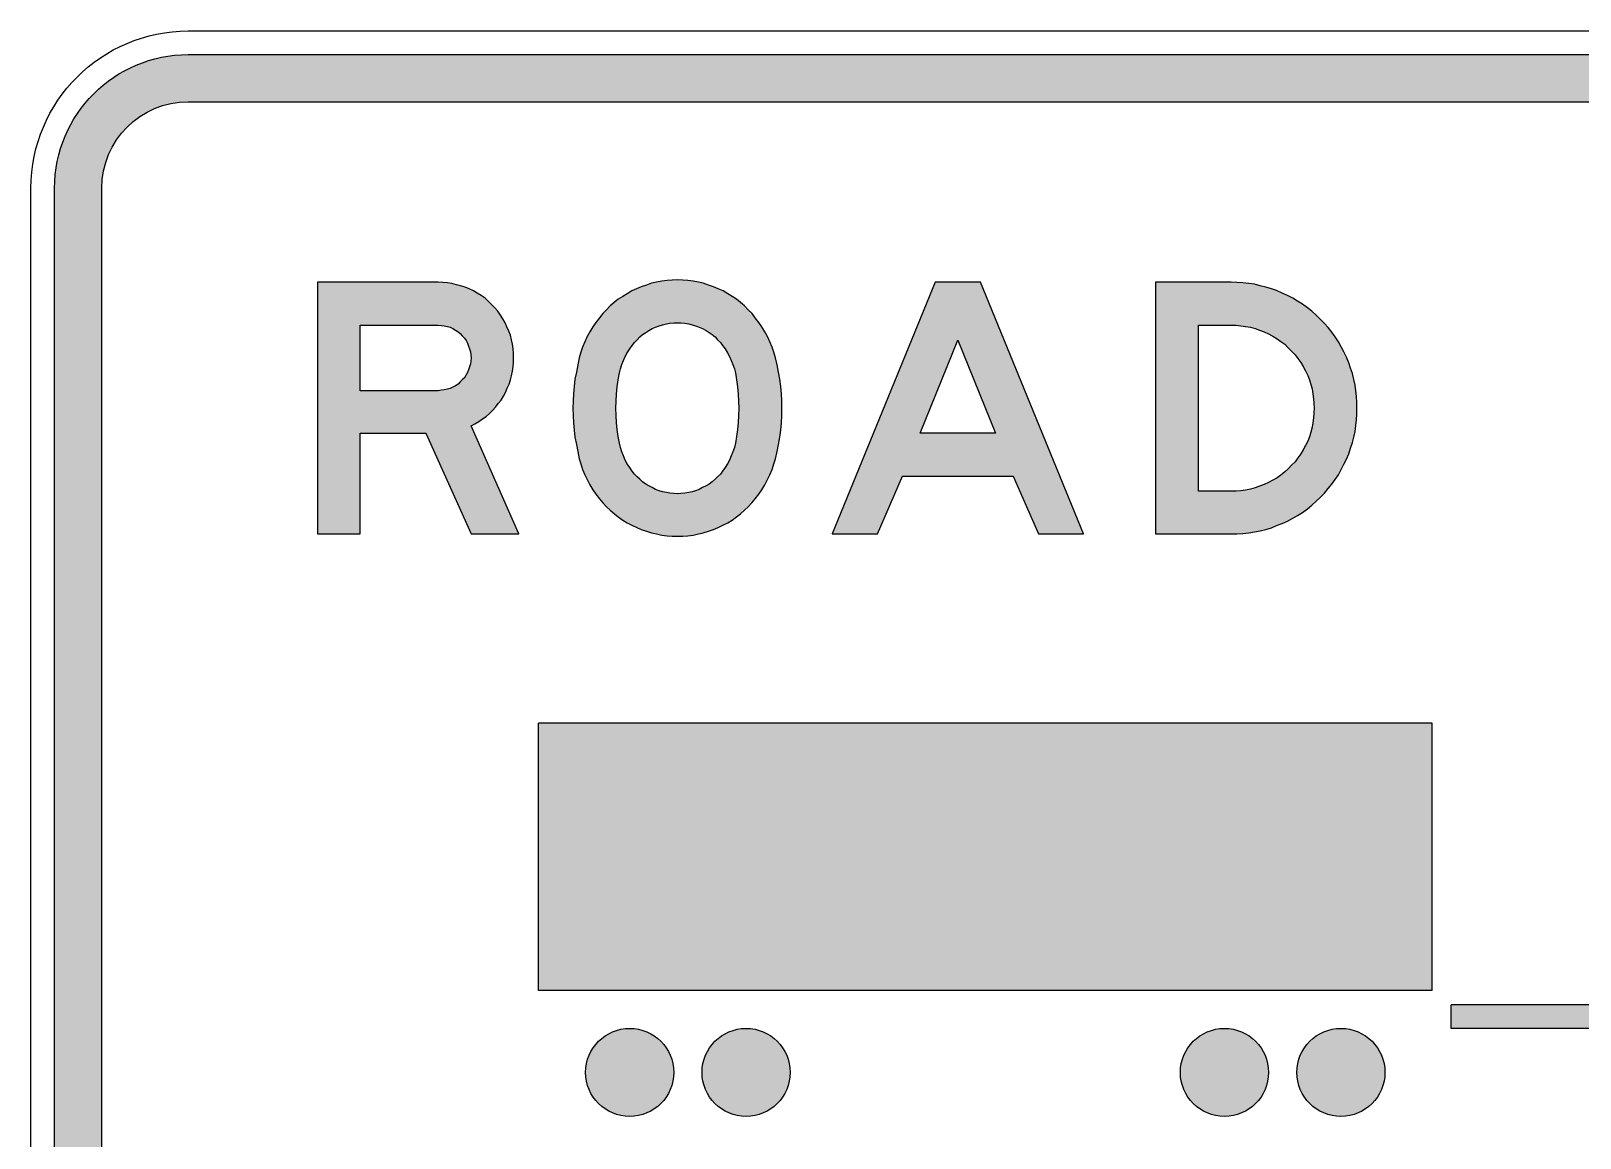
# Model space of a CAD drawing. Extents: x 21 to 1019, y -1350 to 257.
# Drawn here: x 208.1 to 273.7, y 209.8 to 256.7 of the extents above; entities that cross this region are included whole.
import ezdxf

# ---------------------------------------------------------------- set-up
doc = ezdxf.new("R2010")
doc.units = 0
doc.header["$LTSCALE"] = 12
doc.header["$MEASUREMENT"] = 0
doc.layers.get('0').update_dxf_attribs({"linetype": 'CONTINUOUS'})
doc.layers.add('L25', color=1, linetype='CONTINUOUS')
doc.layers.add('L35', color=3, linetype='CONTINUOUS')

msp = doc.modelspace()

# ---------------------------------------------------------------- hatches: boundary and pattern name
at = {"layer": 'L25'}
h = msp.add_hatch(color=256, dxfattribs=at)
edge = h.paths.add_edge_path()
edge.add_line((341.4211003270826, 182.3673855515614), (214.7543003270826, 182.3673855515614))
edge.add_arc((214.7543003270826, 188.0339855515614), 5.66659999999996, 180, 270, ccw=False)
edge.add_line((209.0877003270826, 188.0339855515614), (209.0877003270826, 250.0341188848947))
edge.add_arc((214.7543003270826, 250.0341188848948), 5.666600000000017, 90.00000000000028, 180.0000000000003, ccw=False)
edge.add_line((214.7543003270826, 255.7007188848947), (341.4211003270826, 255.7007188848947))
edge.add_arc((341.4211003270826, 250.0341188848947), 5.666600000000017, 6.252776074688882e-13, 90, ccw=False)
edge.add_line((347.0877003270826, 250.0341188848948), (347.0877003270826, 188.0339855515614))
edge.add_arc((341.4211003270826, 188.0339855515614), 5.66659999999996, -90.00000000000063, 0, ccw=False)
edge = h.paths.add_edge_path(flags=16)
edge.add_line((341.4211003270826, 184.3673855515614), (214.7543003270826, 184.3673855515614))
edge.add_arc((214.7543003270826, 188.0339855515614), 3.666599999999988, 180.0000000000004, 270, ccw=False)
edge.add_line((211.0877003270826, 188.0339855515614), (211.0877003270826, 250.0341188848947))
edge.add_arc((214.7543003270826, 250.0341188848947), 3.666600000000017, 90.00000000000051, 180, ccw=False)
edge.add_line((214.7543003270826, 253.7007188848947), (341.4211003270826, 253.7007188848947))
edge.add_arc((341.4211003270826, 250.0341188848948), 3.666599999999988, 3.979039320256561e-13, 90.00000000000091, ccw=False)
edge.add_line((345.0877003270826, 250.0341188848948), (345.0877003270826, 188.0339855515614))
edge.add_arc((341.4211003270826, 188.0339855515614), 3.66659999999996, -90.00000000000091, 0, ccw=False)
h = msp.add_hatch(color=256, dxfattribs=at)
h.paths.add_polyline_path([(222.0341708019531, 239.6548424756886), (224.8120575255093, 239.6548424756887), (226.732936642862, 235.3845804378817), (228.7572477126874, 235.3845804378816), (226.732936642862, 239.9651383331072), (226.895472568176, 240.0537942923694), (227.0580084934909, 240.1572262448425), (227.2205444188051, 240.2606581973152), (227.3683043509093, 240.3640901497881), (227.5160642830137, 240.497074088682), (227.6490482219074, 240.6300580275758), (227.7672561675907, 240.7630419664693), (227.8854641132736, 240.9108018985731), (228.0036720589566, 241.0585618306768), (228.1071040114296, 241.2210977559916), (228.1957599706921, 241.3836336813062), (228.2696399367441, 241.560945599831), (228.3435199027962, 241.7382575183556), (228.402623875638, 241.915569436881), (228.4469518552683, 242.0928813554045), (228.4912798349003, 242.2849692671412), (228.5208318213209, 242.4770571788758), (228.5356078145314, 242.6543690974005), (228.5356078145314, 242.8464570091362), (228.5356078145314, 243.0385449208712), (228.5208318213211, 243.2306328326068), (228.4912798349002, 243.4227207443421), (228.446951855269, 243.6148086560772), (228.4026238756377, 243.8068965678127), (228.3287439095857, 243.9842084863374), (228.2548639435337, 244.1615204048622), (228.1809839774817, 244.3388323233868), (228.0775520250089, 244.5013682487016), (227.974120072536, 244.663904174016), (227.8706881200633, 244.8264400993302), (227.7377041811701, 244.9742000314347), (227.6047202422759, 245.1071839703282), (227.4717363033816, 245.2401679092223), (227.3239763712782, 245.3731518481155), (227.1614404459629, 245.4913597937982), (226.9989045206496, 245.5947917462717), (226.8363685953342, 245.6834477055339), (226.6590566768093, 245.7721036647962), (226.4817447582855, 245.8459836308483), (226.2896568465502, 245.9050876036899), (226.1123449280262, 245.9494155833216), (225.9202570162903, 245.9937435629522), (225.7281691045541, 246.0232955493732), (225.5360811928192, 246.0380715425837), (225.3439932810837, 246.0528475357941), (220.2314996302838, 246.0528475357941), (220.2314996302838, 235.3845804378817), (222.0341708019532, 235.3845804378817)])
h.paths.add_polyline_path([(222.0341708019532, 241.4575136473581), (222.0341708019532, 244.2354003709142), (225.4622012267663, 244.2354003709142), (225.8611530434488, 244.1467444116521), (226.162045996098, 243.9748055815656), (226.3739669254572, 243.7982048070998), (226.557180092044, 243.5417063738772), (226.6295046903892, 243.34884077829), (226.693226161109, 243.178916856371), (226.7347836420133, 242.8464570091365), (226.693226161109, 242.513997161902), (226.6295046903892, 242.3440732399824), (226.5319831352004, 242.084015759479), (226.3635368126019, 241.9155694368807), (226.2748808533394, 241.8269134776182), (226.1714489008669, 241.7234815251457), (225.8611530434474, 241.5461696066203), (225.4622012267673, 241.4575136473581)], flags=16)
h.paths.add_polyline_path([(231.0623026535107, 240.4084181294194), (231.0770786467211, 240.0981222720013), (231.1066306331432, 239.7878264145764), (231.1361826195627, 239.4923065503738), (231.195286592405, 239.1820106929542), (231.2543905652454, 238.8864908287465), (231.3134945380877, 238.576194971329), (231.3873745041397, 238.3545550731723), (231.4612544701918, 238.1181391818065), (231.549910429454, 237.896499283651), (231.6533423819255, 237.6896353787068), (231.7715503276095, 237.4679954805485), (231.889758273293, 237.2611315756039), (232.0227422121864, 237.0690436638685), (232.1705021442904, 236.8769557521335), (232.3182620763943, 236.6996438336081), (232.4660220084997, 236.537107908293), (232.6285579338117, 236.3893479761892), (232.8058698523371, 236.2415880440901), (232.9684057776532, 236.1086041051917), (233.1604936893888, 235.9756201662971), (233.3525816011225, 235.8574122206143), (233.5446695128593, 235.7539802681417), (233.7515334178043, 235.6653243088798), (233.9436213295393, 235.5766683496168), (234.1652612276986, 235.5027883835643), (234.3721251326413, 235.428908417513), (234.5937650307975, 235.3845804378817), (234.8154049289536, 235.3402524582504), (235.0370448271098, 235.3107004718295), (235.2586847252656, 235.2959244786192), (235.4803246234218, 235.2959244786192), (235.701964521578, 235.2959244786192), (235.9236044197343, 235.3107004718297), (236.14524431789, 235.3402524582505), (236.3668842160458, 235.3845804378818), (236.5737481209916, 235.4289084175128), (236.7953880191465, 235.5027883835643), (237.0022519240941, 235.5766683496173), (237.2091158290407, 235.6653243088797), (237.4012037407739, 235.7539802681415), (237.6080676457201, 235.8574122206146), (237.8001555574555, 235.9756201662979), (237.9774674759802, 236.1086041051915), (238.154779394505, 236.2415880440851), (238.3173153198195, 236.3893479761892), (238.4798512451342, 236.5371079082935), (238.6276111772375, 236.699643833607), (238.7753711093423, 236.8769557521331), (238.9231310414462, 237.0690436638679), (239.0561149803398, 237.2611315756031), (239.1743229260229, 237.4679954805482), (239.2925308717067, 237.6896353787058), (239.395962824179, 237.8964992836503), (239.4846187834415, 238.1181391818066), (239.5584987494937, 238.3545550731716), (239.6323787155456, 238.5761949713295), (239.7062586815979, 238.8864908287486), (239.7653626544392, 239.1820106929548), (239.8096906340692, 239.4923065503655), (239.8540186137018, 239.7878264145823), (239.8835706001225, 240.0981222719992), (239.8983465933329, 240.4084181294201), (239.8983465933329, 240.7187139868379), (239.8983465933329, 241.0290098442563), (239.8835706001225, 241.3245297084648), (239.8540186137017, 241.6348255658836), (239.8096906340697, 241.9451214233001), (239.7653626544393, 242.2406412875108), (239.7062586815974, 242.5509371449293), (239.6323787155457, 242.8464570091362), (239.5584987494928, 243.0828729005038), (239.4846187834415, 243.3045127986584), (239.3959628241792, 243.5261526968144), (239.2925308717063, 243.7477925949709), (239.174322926023, 243.9546564999166), (239.0561149803399, 244.1615204048618), (238.9231310414464, 244.3536083165982), (238.7753711093402, 244.5456962283386), (238.6423871704487, 244.7230081468575), (238.479851245134, 244.8855440721721), (238.3173153198197, 245.0480799974862), (238.1547793945053, 245.1958399295904), (237.97746747598, 245.3288238684841), (237.8001555574575, 245.4470318141674), (237.6080676457201, 245.5652397598507), (237.415979733985, 245.6834477055338), (237.2091158290391, 245.7721036647964), (237.002251924094, 245.8607596240588), (236.7953880191521, 245.9346395901104), (236.5737481209925, 246.0085195561628), (236.3668842160496, 246.0528475357931), (236.1452443178896, 246.0971755154253), (235.9236044197336, 246.1267275018461), (235.7019645215778, 246.1415034950565), (235.4803246234221, 246.1562794882669), (235.2586847252657, 246.1415034950565), (235.03704482711, 246.1267275018461), (234.8154049289539, 246.0971755154255), (234.5937650307975, 246.0528475357941), (234.3721251326411, 246.0085195561628), (234.1652612276955, 245.9346395901102), (233.9436213295392, 245.8607596240585), (233.7367574245935, 245.7721036647962), (233.5446695128589, 245.6834477055341), (233.3525816011234, 245.5652397598507), (233.1604936893882, 245.4470318141675), (232.9684057776529, 245.3288238684843), (232.791093859128, 245.1958399295905), (232.6285579338133, 245.0480799974863), (232.4660220084988, 244.8855440721717), (232.3182620763952, 244.7230081468578), (232.1705021442912, 244.5456962283329), (232.0227422121868, 244.3536083165972), (231.8897582732934, 244.1615204048622), (231.7715503276101, 243.9546564999166), (231.6533423819266, 243.7477925949704), (231.5499104294536, 243.526152696814), (231.4612544701911, 243.3045127986575), (231.3873745041406, 243.0828729005041), (231.3134945380876, 242.8464570091363), (231.2543905652458, 242.5509371449274), (231.1952865924031, 242.2406412875097), (231.1361826195627, 241.9451214233019), (231.1066306331419, 241.634825565883), (231.0770786467211, 241.3245297084656), (231.0623026535103, 241.0290098442672), (231.0475266603003, 240.7187139868379)])
h.paths.add_polyline_path([(232.8797498183905, 240.4084181294169), (232.86497382518, 240.7187139868374), (232.8797498183905, 241.014233851046), (232.9030220076968, 241.4796776371746), (232.9905697674693, 242.063329368989), (233.0718377301257, 242.3884012196136), (233.1243745948739, 242.5985486786063), (233.3008656248871, 242.9868289446351), (233.5249681885782, 243.3389901161496), (233.6628774585419, 243.496600710394), (233.8214731190002, 243.6778528937748), (234.0027253023812, 243.8364485542334), (234.1357092412749, 243.9251045134957), (234.3462671445233, 244.0654764489947), (234.5494370511663, 244.1467444116518), (234.7288598258657, 244.2185135215316), (235.1700287660032, 244.3388323233871), (235.4803246234218, 244.3388323233871), (235.7093525181834, 244.3388323233871), (236.0886030105815, 244.2698776884056), (236.3964362024669, 244.1467444116518), (236.6365460921363, 244.0507004557841), (236.8544919919947, 243.9054031892121), (237.0761318901457, 243.7330166017604), (237.1795638426186, 243.6148086560763), (237.2977717883018, 243.4966007103933), (237.3864277475651, 243.3783927647093), (237.5046356932474, 243.2306328326064), (237.5932916525097, 243.0680969072923), (237.7080228939101, 242.8577562980582), (237.866647526902, 242.477057178877), (237.933139496349, 242.2110893010893), (237.9774674759802, 241.9155694368807), (238.0428512459362, 241.4796776371745), (238.0661234352426, 241.014233851046), (238.0808994284531, 240.7187139868381), (238.0661234352428, 240.4084181294051), (238.0439594454264, 239.9651383331033), (237.9774674759802, 239.521858536795), (237.9210500473588, 239.1457423459854), (237.8297075438763, 238.871714835537), (237.7558275778241, 238.6944029170124), (237.661798530121, 238.468733202525), (237.489859700038, 238.1821684857202), (237.2091158290397, 237.8078433243886), (236.9431479512511, 237.6009794194416), (236.8052386812877, 237.4803088082238), (236.5441961345709, 237.3497875348655), (236.2486762703633, 237.2020276027617), (235.8177098017267, 237.1158343090341), (235.6280845555205, 237.0985956502886), (235.4803246234221, 237.0838196570783), (235.3177886981073, 237.0985956502886), (234.9927168474779, 237.1281476367093), (234.623317017217, 237.238967585788), (234.4016771190603, 237.3497875348659), (234.2686931801686, 237.4236675009175), (234.0952358685705, 237.5200326740276), (233.884517356698, 237.7044113719152), (233.6390085464328, 237.9192315808974), (233.4560135535962, 238.2067951410689), (233.3008656248874, 238.4284350392239), (233.190045675809, 238.6944029170124), (233.1161657097568, 238.8717148355371), (233.0718377301257, 239.0490267540621), (232.9905697674686, 239.3740986046922), (232.9019138082062, 239.9651383331054)], flags=16)
h.paths.add_polyline_path([(242.0260896156312, 235.3845804378816), (243.9469687329839, 235.3845804378816), (245.0108402441331, 237.8373953108089), (249.6948300918314, 237.8373953108089), (250.773477596191, 235.3845804378816), (252.6795807203332, 235.3845804378817), (248.3206627232637, 246.0528475357941), (246.3997836059111, 246.0528475357941)])
h.paths.add_polyline_path([(245.7644158978637, 239.6548424756888), (247.3602231645874, 243.6000326628669), (248.9560304313112, 239.6548424756887)], flags=16)
h.paths.add_polyline_path([(255.7382113148871, 235.3845804378816), (258.944601841545, 235.3845804378817), (259.1810177329108, 235.3845804378817), (259.4322096174891, 235.3993564310921), (259.6834015020657, 235.428908417513), (259.9198173934303, 235.4732363971435), (260.1710092780088, 235.5175643767753), (260.4074251693748, 235.5766683496168), (260.6438410607416, 235.6505483156689), (260.8654809588962, 235.7392042749306), (261.1018968502646, 235.827860234194), (261.3235367484197, 235.9312921866664), (261.545176646576, 236.0495001323495), (261.7520405515224, 236.1677080780333), (261.9589044564676, 236.3006920169268), (262.1657683614133, 236.4484519490309), (262.3578562731493, 236.6109878743459), (262.5351681916734, 236.7735237996597), (262.7124801101983, 236.9360597249743), (262.8897920287228, 237.1133716434987), (263.0523279540375, 237.3054595552343), (263.2000878861417, 237.4975474669696), (263.347847818246, 237.6896353787052), (263.4808317571391, 237.8964992836499), (263.5990397028226, 238.1181391818066), (263.7172476485058, 238.3397790799628), (263.8206796009786, 238.5614189781188), (263.9241115534513, 238.7830588762747), (263.9979915195035, 239.0194747676413), (264.0718714855556, 239.2558906590077), (264.1309754583971, 239.4923065503742), (264.1900794312388, 239.7287224417409), (264.2196314176597, 239.9799143263211), (264.2491834040804, 240.2163302176842), (264.2639593972908, 240.4675221022607), (264.2639593972908, 240.7187139868379), (264.2639593972909, 240.9551298782046), (264.2491834040804, 241.2063217627819), (264.21963141766, 241.4575136473489), (264.1900794312387, 241.6939295387245), (264.1309754583959, 241.9303454300945), (264.0718714855553, 242.1815373146668), (263.9979915195034, 242.4179532060352), (263.9241115534514, 242.6395931041915), (263.820679600979, 242.8760089955573), (263.7172476485063, 243.0976488937126), (263.5990397028227, 243.3192887918675), (263.4808317571391, 243.5261526968142), (263.3478478182447, 243.7330166017618), (263.2000878861415, 243.9398805067078), (263.0523279540374, 244.1319684184419), (262.8897920287222, 244.3092803369669), (262.7124801101983, 244.4865922554911), (262.5351681916715, 244.6639041740176), (262.3578562731483, 244.826440099331), (262.1657683614161, 244.9742000314334), (261.9589044564677, 245.121959963538), (261.7520405515219, 245.2549439024319), (261.5451766465745, 245.3731518481151), (261.3235367484216, 245.4913597937979), (261.1018968502665, 245.5947917462704), (260.8654809588973, 245.6982236987445), (260.6438410607415, 245.7721036647963), (260.4074251693752, 245.8459836308484), (260.1710092780108, 245.90508760369), (259.9198173934317, 245.9641915765316), (259.6834015020685, 245.993743562952), (259.4322096174884, 246.0232955493733), (259.1810177329177, 246.0380715425834), (258.9446018415439, 246.0528475357941), (255.7382113148871, 246.052847535794)])
h.paths.add_polyline_path([(257.5556584797669, 244.2354003709142), (258.944601841545, 244.2354003709142), (259.1514657464908, 244.2354003709143), (259.3435536582182, 244.205848384494), (259.5504175631715, 244.1762963980726), (259.7572814681174, 244.1467444116518), (259.9493693798525, 244.0876404388102), (260.2375012474556, 243.9989844795477), (260.5256331150583, 243.8660005406543), (260.7029450335832, 243.7625685881813), (260.8802569521087, 243.6591366357087), (261.0427928774225, 243.5409286900252), (261.2053288027367, 243.4227207443421), (261.353088734841, 243.274960812238), (261.500848666945, 243.1272008801339), (261.6486085990491, 242.9794409480301), (261.7668165447324, 242.8169050227154), (261.8850244904154, 242.6543690974014), (261.9884564428884, 242.4770571788761), (262.1352630851082, 242.2253886493561), (262.2544243206756, 241.9155694368806), (262.3135282935173, 241.7234815251454), (262.3726322663588, 241.5313936134105), (262.4021842527798, 241.3245297084645), (262.4317362392006, 241.1176658035189), (262.4465122324107, 240.9255778917851), (262.4612882256214, 240.7187139868377), (262.446512232411, 240.5118500818922), (262.4317362392005, 240.3049861769456), (262.4021842527801, 240.0981222720022), (262.3726322663589, 239.9060343602656), (262.2708420909098, 239.5497687461936), (262.1634951316888, 239.2706666522188), (261.9677700523942, 238.9071772192429), (261.6781605854704, 238.4727630188569), (261.500848666945, 238.2954511003314), (261.2865967653936, 238.08119919878), (260.9431740844867, 237.8002170053109), (260.646951796155, 237.627420670451), (260.3335452033228, 237.4827714737592), (260.1414572915878, 237.4088915077072), (259.9493693798526, 237.3350115416551), (259.5892045453497, 237.2518965798467), (259.2401217057538, 237.2020276027615), (258.944601841545, 237.2020276027615), (257.5556584797669, 237.2020276027615)], flags=16)
h = msp.add_hatch(color=256, dxfattribs=at)
edge = h.paths.add_edge_path()
edge.add_arc((281.0877003270829, 212.5673855515614), 1.866666666666676, 0, 360)
edge = h.paths.add_edge_path()
edge.add_arc((286.0210336604162, 212.5673855515614), 1.866666666666676, 0, 360)
edge = h.paths.add_edge_path()
edge.add_arc((233.4543669937493, 212.5673855515614), 1.866666666666676, 0, 360)
edge = h.paths.add_edge_path()
edge.add_arc((238.3877003270826, 212.5673855515614), 1.866666666666676, 0, 360)
edge = h.paths.add_edge_path()
edge.add_arc((258.6543669937494, 212.5673855515614), 1.866666666666676, 0, 360)
edge = h.paths.add_edge_path()
edge.add_arc((263.5877003270828, 212.5673855515614), 1.866666666666676, 0, 360)
edge = h.paths.add_edge_path()
edge.add_arc((306.287700327083, 212.5673855515614), 1.866666666666676, 0, 360)
edge = h.paths.add_edge_path()
edge.add_arc((311.2210336604163, 212.5673855515614), 1.866666666666676, 0, 360)
edge = h.paths.add_edge_path()
edge.add_arc((320.8877003270831, 212.5673855515614), 1.866666666666676, 0, 360)
h.paths.add_polyline_path([(317.9543669937497, 214.4340522182281), (317.9543669937497, 215.4340522182281), (313.4262463273764, 215.4340522182281), (313.4262463273764, 214.4340522182281)])
h.paths.add_polyline_path([(268.2543669937494, 214.4340522182281), (268.2543669937494, 215.4340522182281), (276.4210336604161, 215.4340522182281), (276.4210336604161, 214.4340522182281)])
h.paths.add_polyline_path([(267.4543669937494, 216.0340522182281), (229.5877003270826, 216.0340522182281), (229.5877003270826, 227.3673855515615), (267.4543669937494, 227.3673855515615)])
h.paths.add_polyline_path([(277.2210336604161, 216.0340522182281), (277.2210336604161, 227.3673855515615), (315.087700327083, 227.3673855515615), (315.087700327083, 216.0340522182281)])
edge = h.paths.add_edge_path(flags=16)
edge.add_arc((322.9779538167116, 220.5673855515615), 0.333333333333335, 270, 383.999999999998)
edge.add_line((323.2824689692592, 220.7029644325867), (322.3029658615804, 222.9029644325868))
edge.add_arc((321.9984507090329, 222.7673855515615), 0.333333333333335, 23.99999999999793, 90)
edge.add_line((321.9984507090329, 223.1007188848948), (320.0210336604164, 223.1007188848948))
edge.add_arc((320.0210336604164, 222.7673855515615), 0.333333333333335, 90, 180)
edge.add_line((319.6877003270831, 222.7673855515615), (319.6877003270831, 220.5673855515615))
edge.add_arc((320.0210336604164, 220.5673855515615), 0.333333333333335, 180, 270)
edge.add_line((320.0210336604164, 220.2340522182282), (322.9779538167116, 220.2340522182282))
edge = h.paths.add_edge_path()
edge.add_arc((325.463030322314, 219.7390927827902), 0.66666666666667, 203.9999999999979, 240.0000000000075)
edge.add_line((325.1296969889806, 219.1617425136006), (326.2877003270831, 218.4931689746247))
edge.add_arc((325.9543669937497, 217.915818705435), 0.66666666666667, 0, 60.00000000000762, ccw=False)
edge.add_line((326.6210336604164, 217.915818705435), (326.6210336604164, 213.2340522182281))
edge.add_arc((325.9543669937497, 213.2340522182281), 0.66666666666667, -90, 0, ccw=False)
edge.add_line((325.9543669937497, 212.5673855515614), (323.7543669937497, 212.5673855515614))
edge.add_arc((320.8877003270831, 212.5673855515614), 2.866666666666681, 0, 90)
edge.add_line((320.8877003270831, 215.4340522182281), (318.7543669937497, 215.4340522182281))
edge.add_line((318.7543669937497, 215.4340522182281), (318.7543669937497, 223.3673855515615))
edge.add_arc((319.4210336604164, 223.3673855515615), 0.66666666666667, 90, 180, ccw=False)
edge.add_line((319.4210336604164, 224.0340522182282), (322.3880952649513, 224.0340522182282))
edge.add_arc((322.3880952649513, 223.3673855515615), 0.66666666666667, 23.99999999999801, 90, ccw=False)
edge.add_line((322.9971255700464, 223.638543313612), (324.8540000172189, 219.4679350207397))

# ---------------------------------------------------------------- linework, layer by layer
at = {"color": 3, "lineweight": 0}
for points in [[(235.4803246234218, 246.1562794882669), (235.2586847252657, 246.1415034950565), (235.0370448271096, 246.1267275018461), (234.8154049289535, 246.0971755154253), (234.5937650307975, 246.0528475357941), (234.3721251326414, 246.0085195561629), (234.1652612276957, 245.9346395901109), (233.9436213295396, 245.8607596240588), (233.736757424594, 245.7721036647964), (233.5446695128587, 245.683447705534), (233.3525816011234, 245.5652397598507), (233.1604936893882, 245.4470318141675), (232.9684057776529, 245.3288238684842), (232.791093859128, 245.1958399295906), (232.6285579338136, 245.0480799974865), (232.4660220084991, 244.8855440721721), (232.3182620763951, 244.7230081468576), (232.170502144291, 244.5456962283328)], [(238.7753711093421, 244.5456962283328), (238.6423871704484, 244.7230081468576), (238.479851245134, 244.8855440721721), (238.3173153198195, 245.0480799974865), (238.1547793945051, 245.1958399295906), (237.9774674759802, 245.3288238684842), (237.8001555574554, 245.4470318141675), (237.6080676457201, 245.5652397598507), (237.4159797339848, 245.683447705534), (237.2091158290391, 245.7721036647964), (237.0022519240935, 245.8607596240588), (236.7953880191478, 245.9346395901109), (236.5737481209918, 246.0085195561629), (236.3668842160461, 246.0528475357941), (236.14524431789, 246.0971755154253), (235.9236044197339, 246.1267275018461), (235.7019645215778, 246.1415034950565), (235.4803246234218, 246.1562794882669)], [(220.2314996302838, 246.0528475357941), (225.3439932810839, 246.0528475357941)], [(226.732936642862, 239.9651383331072), (228.7572477126875, 235.3845804378817), (226.732936642862, 235.3845804378817), (224.8120575255093, 239.6548424756887), (222.0341708019532, 239.6548424756887), (222.0341708019532, 235.3845804378817), (220.2314996302838, 235.3845804378817), (220.2314996302838, 246.0528475357941)], [(228.5356078145314, 242.8464570091362), (228.5356078145314, 243.0385449208715), (228.520831821321, 243.2306328326067), (228.4912798349002, 243.422720744342), (228.446951855269, 243.6148086560772), (228.4026238756377, 243.8068965678125), (228.3287439095857, 243.9842084863374), (228.2548639435337, 244.1615204048622), (228.1809839774817, 244.3388323233871), (228.0775520250089, 244.5013682487016), (227.974120072536, 244.663904174016), (227.8706881200632, 244.8264400993305), (227.7377041811695, 244.9742000314345), (227.6047202422759, 245.1071839703282), (227.4717363033822, 245.2401679092218), (227.3239763712782, 245.3731518481155), (227.1614404459637, 245.4913597937987), (226.9989045206493, 245.5947917462715), (226.8363685953348, 245.683447705534), (226.65905667681, 245.7721036647964), (226.4817447582851, 245.8459836308484), (226.2896568465498, 245.90508760369), (226.112344928025, 245.9494155833212), (225.9202570162897, 245.9937435629525), (225.7281691045544, 246.0232955493733), (225.5360811928192, 246.0380715425837), (225.3439932810839, 246.0528475357941)], [(242.0260896156312, 235.3845804378817), (246.3997836059111, 246.0528475357941), (248.3206627232638, 246.0528475357941), (252.6795807203332, 235.3845804378817), (250.773477596191, 235.3845804378817), (249.6948300918314, 237.8373953108089), (245.010840244133, 237.8373953108089), (243.9469687329839, 235.3845804378817), (242.0260896156312, 235.3845804378817), (242.0260896156312, 235.3845804378817)], [(255.7382113148871, 246.0528475357941), (258.944601841545, 246.0528475357941)], [(258.944601841545, 235.3845804378817), (255.7382113148871, 235.3845804378817), (255.7382113148871, 246.0528475357941)], [(264.2639593972908, 240.7187139868379), (264.2639593972908, 240.9551298782043), (264.2491834040804, 241.2063217627812), (264.2196314176596, 241.4575136473581), (264.1900794312388, 241.6939295387246), (264.1309754583971, 241.9303454300911), (264.0718714855555, 242.1815373146679), (263.9979915195035, 242.4179532060344), (263.9241115534514, 242.6395931041905), (263.8206796009786, 242.876008995557), (263.7172476485058, 243.0976488937131), (263.5990397028226, 243.3192887918692), (263.4808317571393, 243.5261526968148), (263.3478478182457, 243.7330166017605), (263.2000878861417, 243.9398805067062), (263.0523279540375, 244.1319684184414), (262.8897920287231, 244.3092803369663), (262.7124801101983, 244.4865922554911), (262.5351681916734, 244.663904174016), (262.3578562731485, 244.8264400993305), (262.1657683614133, 244.9742000314345), (261.9589044564676, 245.1219599635386), (261.7520405515219, 245.2549439024322), (261.5451766465762, 245.3731518481155), (261.3235367484202, 245.4913597937987), (261.1018968502641, 245.5947917462715), (260.8654809588976, 245.6982236987444), (260.6438410607416, 245.7721036647964), (260.4074251693751, 245.8459836308484), (260.1710092780086, 245.90508760369), (259.9198173934317, 245.9641915765317), (259.6834015020652, 245.9937435629525), (259.4322096174883, 246.0232955493733), (259.1810177329114, 246.0380715425837), (258.944601841545, 246.0528475357941)], [(222.0341708019532, 244.2354003709142), (225.3439932810839, 244.2354003709142)], [(225.3439932810839, 241.4575136473581), (222.0341708019532, 241.4575136473581), (222.0341708019532, 244.2354003709142)], [(226.732936642862, 242.8464570091362), (226.7181606496516, 242.9794409480298), (226.7033846564412, 243.0976488937131), (226.6738326700204, 243.2306328326067), (226.6295046903892, 243.34884077829), (226.5851767107579, 243.4670487239732), (226.5260727379163, 243.5852566696564), (226.4521927718643, 243.6886886221293), (226.3635368126019, 243.7773445813917), (226.2748808533394, 243.8807765338645), (226.186224894077, 243.9546564999166), (226.0680169483938, 244.0285364659686), (225.9645849959209, 244.0876404388102), (225.8463770502377, 244.1467444116518), (225.7281691045544, 244.1762963980726), (225.5951851656608, 244.2058483844934), (225.4769772199776, 244.2206243777039), (225.3439932810839, 244.2354003709142)], [(232.170502144291, 244.5456962283328), (232.022742212187, 244.3536083165975), (231.8897582732934, 244.1615204048622), (231.7715503276101, 243.9546564999166), (231.6533423819268, 243.7477925949709), (231.549910429454, 243.5261526968148), (231.4612544701916, 243.3045127986587), (231.3873745041396, 243.0828729005027), (231.3134945380876, 242.8464570091362)], [(235.4803246234218, 244.3388323233871), (235.3177886981073, 244.3388323233871), (235.1552527727929, 244.3240563301767), (235.0074928406888, 244.2945043437559), (234.8449569153744, 244.2501763641247), (234.6971969832703, 244.2058483844934), (234.5494370511663, 244.1467444116518), (234.4016771190622, 244.0876404388102), (234.2686931801686, 244.0137604727582), (234.1357092412749, 243.9251045134957), (234.0027253023813, 243.8364485542333), (233.884517356698, 243.7330166017605), (233.7663094110148, 243.6148086560772), (233.6628774585419, 243.496600710394), (233.5594455060691, 243.3783927647108)], [(237.386427747564, 243.3783927647108), (237.2977717883016, 243.496600710394), (237.1795638426183, 243.6148086560772), (237.0761318901455, 243.7330166017605), (236.9431479512519, 243.8364485542333), (236.8249400055686, 243.9251045134957), (236.691956066675, 244.0137604727582), (236.5441961345709, 244.0876404388102), (236.3964362024669, 244.1467444116518), (236.2486762703628, 244.2058483844934), (236.1009163382588, 244.2501763641247), (235.9531564061547, 244.2945043437559), (235.7906204808403, 244.3240563301767), (235.6280845555258, 244.3388323233871), (235.4803246234218, 244.3388323233871)], [(239.6323787155456, 242.8464570091362), (239.5584987494936, 243.0828729005027), (239.4846187834415, 243.3045127986587), (239.3959628241791, 243.5261526968148), (239.2925308717063, 243.7477925949709), (239.174322926023, 243.9546564999166), (239.0561149803398, 244.1615204048622), (238.9231310414461, 244.3536083165975), (238.7753711093421, 244.5456962283328)], [(257.5556584797669, 244.2354003709142), (258.944601841545, 244.2354003709142)], [(258.944601841545, 237.2020276027615), (257.5556584797669, 237.2020276027615), (257.5556584797669, 244.2354003709142)], [(262.4612882256214, 240.7187139868379), (262.446512232411, 240.9255778917835), (262.4317362392005, 241.1176658035188), (262.4021842527798, 241.3245297084645), (262.3726322663589, 241.5313936134102), (262.3135282935173, 241.7234815251454), (262.2544243206757, 241.9155694368807), (262.1805443546236, 242.1076573486159), (262.0918883953613, 242.2997452603512), (261.9884564428884, 242.4770571788761), (261.8850244904156, 242.6543690974009), (261.7668165447324, 242.8169050227154), (261.6486085990491, 242.9794409480298), (261.500848666945, 243.1272008801339), (261.353088734841, 243.274960812238), (261.205328802737, 243.422720744342), (261.0427928774225, 243.5409286900252), (260.880256952108, 243.6591366357085), (260.7029450335832, 243.7625685881813), (260.5256331150583, 243.8660005406541), (260.3335452033231, 243.9546564999166), (260.1414572915878, 244.0285364659686), (259.9493693798525, 244.0876404388102), (259.7572814681172, 244.1467444116518), (259.5504175631715, 244.1762963980726), (259.3435536582259, 244.2058483844934), (259.1514657464907, 244.2354003709142), (258.944601841545, 244.2354003709142)], [(247.3602231645874, 243.6000326628669), (248.9560304313111, 239.6548424756887), (245.7644158978637, 239.6548424756887), (247.3602231645874, 243.6000326628669), (247.3602231645874, 243.6000326628669)], [(225.3439932810839, 241.4575136473581), (225.4769772199776, 241.4722896405685), (225.5951851656608, 241.4870656337789), (225.7281691045544, 241.5166176201997), (225.8463770502377, 241.5461696066205), (225.9645849959209, 241.6052735794622), (226.0680169483938, 241.6643775523038), (226.186224894077, 241.7382575183558), (226.2748808533394, 241.8269134776182), (226.3635368126019, 241.9155694368807), (226.4521927718643, 242.0042253961431), (226.5260727379163, 242.1224333418264), (226.5851767107579, 242.2258652942992), (226.6295046903892, 242.3440732399824), (226.6738326700204, 242.4622811856656), (226.7033846564412, 242.5952651245593), (226.7181606496516, 242.7134730702426), (226.732936642862, 242.8464570091362)], [(226.732936642862, 239.9651383331072), (226.8954725681764, 240.0537942923696), (227.0580084934909, 240.1572262448425), (227.2205444188053, 240.2606581973153), (227.3683043509094, 240.3640901497881), (227.5160642830135, 240.4970740886818), (227.6490482219071, 240.6300580275754), (227.7672561675903, 240.7630419664691), (227.8854641132736, 240.9108018985731), (228.0036720589568, 241.0585618306772), (228.1071040114297, 241.2210977559917), (228.1957599706921, 241.3836336813061), (228.2696399367441, 241.560945599831), (228.3435199027961, 241.7382575183558), (228.4026238756377, 241.9155694368807), (228.446951855269, 242.0928813554056), (228.4912798349002, 242.2849692671408), (228.520831821321, 242.4770571788761), (228.5356078145314, 242.6543690974009), (228.5356078145314, 242.8464570091362)], [(231.3134945380876, 242.8464570091362), (231.2543905652459, 242.5509371449281), (231.1952865924043, 242.2406412875096), (231.1361826195627, 241.9451214233015), (231.1066306331419, 241.634825565883), (231.0770786467211, 241.3245297084645), (231.0623026535107, 241.0290098442564), (231.0475266603003, 240.7187139868379), (231.0623026535107, 240.4084181294194), (231.0770786467211, 240.0981222720009), (231.1066306331419, 239.7878264145824), (231.1361826195627, 239.4923065503742), (231.1952865924043, 239.1820106929557), (231.2543905652459, 238.8864908287476), (231.3134945380876, 238.5761949713291)], [(233.5594455060691, 243.3783927647108), (233.4560135535963, 243.2306328326067), (233.3525816011234, 243.0680969072923), (233.263925641861, 242.9055609819778), (233.190045675809, 242.7430250566633), (233.116165709757, 242.5657131381385), (233.0718377301257, 242.3884012196136), (233.0275097504945, 242.2110893010887)], [(237.933139496349, 242.2110893010887), (237.8888115167178, 242.3884012196136), (237.8297075438762, 242.5657131381385), (237.7558275778241, 242.7430250566633), (237.6819476117721, 242.9055609819778), (237.5932916525097, 243.0680969072923), (237.5046356932473, 243.2306328326067), (237.386427747564, 243.3783927647108)], [(239.6323787155456, 238.5761949713291), (239.7062586815976, 238.8864908287476), (239.7653626544392, 239.1820106929557), (239.8096906340704, 239.4923065503742), (239.8540186137017, 239.7878264145824), (239.8835706001225, 240.0981222720009), (239.8983465933329, 240.4084181294194), (239.8983465933329, 240.7187139868379), (239.8983465933329, 241.0290098442564), (239.8835706001225, 241.3245297084645), (239.8540186137017, 241.634825565883), (239.8096906340704, 241.9451214233015), (239.7653626544392, 242.2406412875096), (239.7062586815976, 242.5509371449281), (239.6323787155456, 242.8464570091362)], [(233.0275097504945, 242.2110893010887), (232.9684057776529, 241.9155694368807), (232.9240777980217, 241.6200495726726), (232.8945258116009, 241.3097537152541), (232.8797498183905, 241.014233851046), (232.8649738251801, 240.7187139868379), (232.8797498183905, 240.4084181294194), (232.8945258116009, 240.1128982652112), (232.9240777980217, 239.8173784010032), (232.9684057776529, 239.521858536795), (233.0275097504945, 239.226338672587)], [(237.933139496349, 239.226338672587), (237.9774674759802, 239.521858536795), (238.0217954556114, 239.8173784010032), (238.0513474420322, 240.1128982652112), (238.0661234352426, 240.4084181294194), (238.0808994284531, 240.7187139868379), (238.0661234352426, 241.014233851046), (238.0513474420322, 241.3097537152541), (238.0217954556114, 241.6200495726726), (237.9774674759802, 241.9155694368807), (237.933139496349, 242.2110893010887)], [(258.944601841545, 235.3845804378817), (259.1810177329114, 235.3845804378817), (259.4322096174883, 235.399356431092), (259.6834015020652, 235.4289084175128), (259.9198173934317, 235.4732363971441), (260.1710092780086, 235.5175643767753), (260.4074251693751, 235.5766683496169), (260.6438410607416, 235.6505483156689), (260.8654809588976, 235.7392042749314), (261.1018968502641, 235.8278602341938), (261.3235367484202, 235.9312921866666), (261.5451766465762, 236.0495001323499), (261.7520405515219, 236.1677080780331), (261.9589044564676, 236.3006920169267), (262.1657683614133, 236.4484519490308), (262.3578562731485, 236.6109878743453), (262.5351681916734, 236.7735237996597), (262.7124801101983, 236.9360597249742), (262.8897920287231, 237.113371643499), (263.0523279540375, 237.3054595552343), (263.2000878861417, 237.4975474669696), (263.3478478182457, 237.6896353787048), (263.4808317571393, 237.8964992836505), (263.5990397028226, 238.1181391818066), (263.7172476485058, 238.3397790799627), (263.8206796009786, 238.5614189781188), (263.9241115534514, 238.7830588762748), (263.9979915195035, 239.0194747676413), (264.0718714855555, 239.2558906590078), (264.1309754583971, 239.4923065503742), (264.1900794312388, 239.7287224417407), (264.2196314176596, 239.9799143263176), (264.2491834040804, 240.2163302176841), (264.2639593972908, 240.467522102261), (264.2639593972908, 240.7187139868379)], [(258.944601841545, 237.2020276027615), (259.1514657464907, 237.2020276027615), (259.3435536582259, 237.2168035959719), (259.5504175631715, 237.2463555823927), (259.7572814681172, 237.2906835620239), (259.9493693798525, 237.3350115416551), (260.1414572915878, 237.4088915077072), (260.3335452033231, 237.4827714737592), (260.5256331150583, 237.5714274330216), (260.7029450335832, 237.660083392284), (260.880256952108, 237.7635153447569), (261.0427928774225, 237.8817232904401), (261.205328802737, 238.0147072293337), (261.353088734841, 238.1476911682274), (261.500848666945, 238.2954511003314), (261.6486085990491, 238.4432110324355), (261.7668165447324, 238.6057469577499), (261.8850244904156, 238.7830588762748), (261.9884564428884, 238.9455948015893), (262.0918883953613, 239.1376827133245), (262.1805443546236, 239.3149946318494), (262.2544243206757, 239.5070825435847), (262.3135282935173, 239.6991704553199), (262.3726322663589, 239.9060343602656), (262.4021842527798, 240.0981222720009), (262.4317362392005, 240.3049861769465), (262.446512232411, 240.5118500818922), (262.4612882256214, 240.7187139868379)], [(233.0275097504945, 239.226338672587), (233.0718377301257, 239.0490267540621), (233.116165709757, 238.8717148355373), (233.190045675809, 238.6944029170124), (233.263925641861, 238.5170909984875), (233.3525816011234, 238.3545550731731), (233.4560135535963, 238.206795141069), (233.5594455060691, 238.0442592157546)], [(237.386427747564, 238.0442592157546), (237.5046356932473, 238.206795141069), (237.5932916525097, 238.3545550731731), (237.6819476117721, 238.5170909984875), (237.7558275778241, 238.6944029170124), (237.8297075438762, 238.8717148355373), (237.8888115167178, 239.0490267540621), (237.933139496349, 239.226338672587)], [(231.3134945380876, 238.5761949713291), (231.3873745041396, 238.3545550731731), (231.4612544701916, 238.1181391818066), (231.549910429454, 237.8964992836505), (231.6533423819268, 237.6896353787048), (231.7715503276101, 237.4679954805488), (231.8897582732934, 237.2611315756031), (232.022742212187, 237.0690436638678), (232.170502144291, 236.8769557521326)], [(238.7753711093421, 236.8769557521326), (238.9231310414461, 237.0690436638678), (239.0561149803398, 237.2611315756031), (239.174322926023, 237.4679954805488), (239.2925308717063, 237.6896353787048), (239.3959628241791, 237.8964992836505), (239.4846187834415, 238.1181391818066), (239.5584987494936, 238.3545550731731), (239.6323787155456, 238.5761949713291)], [(233.5594455060691, 238.0442592157546), (233.6628774585419, 237.9260512700713), (233.7663094110148, 237.807843324388), (233.884517356698, 237.7044113719152), (234.0027253023813, 237.6009794194424), (234.1357092412749, 237.4975474669696), (234.2686931801686, 237.4236675009175), (234.4016771190622, 237.3497875348655), (234.5494370511663, 237.2759075688135), (234.6971969832703, 237.2168035959719), (234.8449569153744, 237.1724756163406), (235.0074928406888, 237.1429236299198), (235.1552527727929, 237.113371643499), (235.3177886981073, 237.0985956502886), (235.4803246234218, 237.0838196570782)], [(235.4803246234218, 237.0838196570782), (235.6280845555258, 237.0985956502886), (235.7906204808403, 237.113371643499), (235.9531564061547, 237.1429236299198), (236.1009163382588, 237.1724756163406), (236.2486762703628, 237.2168035959719), (236.3964362024669, 237.2759075688135), (236.5441961345709, 237.3497875348655), (236.691956066675, 237.4236675009175), (236.8249400055686, 237.4975474669696), (236.9431479512519, 237.6009794194424), (237.0761318901455, 237.7044113719152), (237.1795638426183, 237.807843324388), (237.2977717883016, 237.9260512700713), (237.386427747564, 238.0442592157546)], [(232.170502144291, 236.8769557521326), (232.3182620763951, 236.6996438336077), (232.4660220084991, 236.5371079082933), (232.6285579338136, 236.3893479761892), (232.8058698523384, 236.2415880440851), (232.9684057776529, 236.1086041051915), (233.1604936893882, 235.9756201662979), (233.3525816011234, 235.8574122206146), (233.5446695128587, 235.7539802681418), (233.7515334178044, 235.6653243088793), (233.9436213295396, 235.5766683496169), (234.1652612276957, 235.5027883835649), (234.3721251326414, 235.4289084175128), (234.5937650307975, 235.3845804378817), (234.8154049289535, 235.3402524582504), (235.0370448271096, 235.3107004718296), (235.2586847252657, 235.2959244786192), (235.4803246234218, 235.2959244786192), (235.7019645215778, 235.2959244786192), (235.9236044197339, 235.3107004718296), (236.14524431789, 235.3402524582504), (236.3668842160461, 235.3845804378817), (236.5737481209918, 235.4289084175128), (236.7953880191478, 235.5027883835649), (237.0022519240935, 235.5766683496169), (237.2091158290391, 235.6653243088793), (237.4012037407744, 235.7539802681418), (237.6080676457201, 235.8574122206146), (237.8001555574554, 235.9756201662979), (237.9774674759802, 236.1086041051915), (238.1547793945051, 236.2415880440851), (238.3173153198195, 236.3893479761892), (238.479851245134, 236.5371079082933), (238.627611177238, 236.6996438336077), (238.7753711093421, 236.8769557521326)]]:
    msp.add_lwpolyline(points, dxfattribs=at)
at = {"layer": 'L25'}
for points in [[(239.8983465933329, 240.7187139868379), (239.8983465933329, 241.0290098442563), (239.8835706001225, 241.3245297084645), (239.8540186137016, 241.634825565884), (239.8096906340706, 241.9451214233007), (239.7653626544391, 242.2406412875105), (239.7062586815975, 242.5509371449285), (239.6323787155457, 242.8464570091362), (239.5584987494932, 243.0828729005028), (239.4846187834413, 243.3045127986587), (239.3959628241792, 243.5261526968144), (239.2925308717062, 243.7477925949709), (239.174322926023, 243.9546564999166), (239.0561149803397, 244.1615204048624), (238.9231310414467, 244.3536083165975), (238.7753711093393, 244.5456962283366), (238.6423871704485, 244.7230081468576), (238.479851245134, 244.8855440721721), (238.3173153198194, 245.048079997486), (238.1547793945055, 245.1958399295905), (237.9774674759809, 245.3288238684841), (237.8001555574566, 245.4470318141671), (237.6080676457201, 245.5652397598507), (237.4159797339851, 245.6834477055338), (237.2091158290391, 245.7721036647964), (237.0022519240941, 245.8607596240588), (236.795388019148, 245.9346395901113), (236.5737481209921, 246.0085195561628), (236.366884216049, 246.0528475357933), (236.1452443178895, 246.0971755154253), (235.9236044197339, 246.1267275018461), (235.7019645215778, 246.1415034950565), (235.480324623422, 246.1562794882669), (235.2586847252657, 246.1415034950565), (235.0370448271098, 246.1267275018461), (234.815404928954, 246.0971755154254), (234.5937650307975, 246.0528475357941), (234.3721251326412, 246.0085195561629), (234.165261227696, 245.9346395901107), (233.9436213295396, 245.8607596240587), (233.7367574245938, 245.7721036647964), (233.5446695128588, 245.683447705534), (233.3525816011234, 245.5652397598507), (233.1604936893882, 245.4470318141675), (232.9684057776529, 245.3288238684842), (232.791093859128, 245.1958399295906), (232.6285579338137, 245.0480799974867), (232.4660220084989, 244.8855440721719), (232.3182620763953, 244.7230081468579), (232.170502144291, 244.5456962283327), (232.0227422121869, 244.3536083165974), (231.8897582732935, 244.1615204048624), (231.7715503276101, 243.9546564999166), (231.6533423819267, 243.7477925949706), (231.5499104294539, 243.5261526968146), (231.4612544701914, 243.3045127986584), (231.3873745041397, 243.0828729005034), (231.3134945380876, 242.8464570091365), (231.2543905652466, 242.5509371449303), (231.1952865924037, 242.2406412875098), (231.1361826195626, 241.9451214233015), (231.1066306331419, 241.634825565883), (231.077078646721, 241.3245297084645), (231.0623026535103, 241.0290098442591), (231.0475266603003, 240.7187139868381), (231.0623026535107, 240.4084181294194), (231.0770786467211, 240.0981222720008), (231.106630633142, 239.7878264145824), (231.1361826195627, 239.492306550374), (231.1952865924046, 239.1820106929534), (231.254390565246, 238.8864908287425), (231.3134945380876, 238.5761949713293), (231.3873745041392, 238.3545550731735), (231.4612544701918, 238.118139181806), (231.549910429454, 237.8964992836509), (231.6533423819261, 237.6896353787052), (231.7715503276105, 237.4679954805474), (231.8897582732933, 237.2611315756034), (232.0227422121868, 237.0690436638677), (232.1705021442914, 236.8769557521331), (232.3182620763951, 236.6996438336082), (232.4660220084993, 236.5371079082933), (232.628557933813, 236.389347976189), (232.8058698523373, 236.2415880440883), (232.9684057776532, 236.1086041051913), (233.1604936893885, 235.9756201662975), (233.3525816011228, 235.8574122206148), (233.5446695128585, 235.7539802681418), (233.7515334178036, 235.6653243088792), (233.9436213295395, 235.5766683496168), (234.165261227696, 235.5027883835646), (234.3721251326415, 235.4289084175128), (234.5937650307975, 235.3845804378817), (234.8154049289535, 235.3402524582503), (235.0370448271096, 235.3107004718296), (235.2586847252659, 235.2959244786192), (235.4803246234218, 235.2959244786192), (235.7019645215776, 235.2959244786192), (235.9236044197341, 235.3107004718296), (236.14524431789, 235.3402524582505), (236.3668842160472, 235.3845804378818), (236.5737481209916, 235.4289084175128), (236.7953880191473, 235.502788383565), (237.0022519240938, 235.5766683496172), (237.2091158290399, 235.6653243088795), (237.4012037407736, 235.7539802681416), (237.60806764572, 235.8574122206146), (237.8001555574554, 235.975620166298), (237.9774674759802, 236.1086041051915), (238.1547793945051, 236.2415880440852), (238.3173153198195, 236.3893479761892), (238.4798512451341, 236.5371079082933), (238.6276111772382, 236.6996438336079), (238.775371109342, 236.8769557521325), (238.9231310414461, 237.0690436638678), (239.0561149803399, 237.2611315756033), (239.1743229260227, 237.4679954805482), (239.2925308717068, 237.6896353787059), (239.3959628241791, 237.8964992836504), (239.4846187834416, 238.1181391818067), (239.5584987494936, 238.3545550731723), (239.6323787155456, 238.5761949713295), (239.7062586815979, 238.8864908287482), (239.7653626544393, 239.1820106929558), (239.8096906340699, 239.4923065503731), (239.8540186137016, 239.7878264145817), (239.8835706001225, 240.0981222720005), (239.8983465933329, 240.4084181294194)], [(227.6490482219073, 240.6300580275757), (227.7672561675904, 240.7630419664691), (227.8854641132736, 240.9108018985731), (228.0036720589568, 241.0585618306772), (228.1071040114297, 241.2210977559917), (228.1957599706922, 241.3836336813062), (228.2696399367441, 241.560945599831), (228.3435199027962, 241.7382575183559), (228.4026238756379, 241.9155694368811), (228.4469518552684, 242.0928813554043), (228.4912798349003, 242.2849692671412), (228.520831821321, 242.477057178876), (228.5356078145314, 242.6543690974008), (228.5356078145314, 242.8464570091362), (228.5356078145314, 243.0385449208711), (228.520831821321, 243.2306328326071), (228.4912798349001, 243.4227207443423), (228.446951855269, 243.6148086560772), (228.4026238756377, 243.8068965678128), (228.3287439095857, 243.9842084863374), (228.2548639435337, 244.1615204048622), (228.1809839774817, 244.3388323233871), (228.0775520250089, 244.5013682487016), (227.974120072536, 244.663904174016), (227.8706881200631, 244.8264400993303), (227.7377041811692, 244.974200031435), (227.6047202422759, 245.1071839703282), (227.4717363033817, 245.2401679092221), (227.3239763712781, 245.3731518481155), (227.1614404459635, 245.4913597937986), (226.9989045206497, 245.5947917462716), (226.8363685953352, 245.6834477055337), (226.6590566768105, 245.7721036647962), (226.4817447582851, 245.8459836308485), (226.2896568465499, 245.9050876036899), (226.1123449280254, 245.9494155833215), (225.92025701629, 245.9937435629524), (225.7281691045543, 246.0232955493732), (225.5360811928192, 246.0380715425837), (225.3439932810835, 246.0528475357941), (220.2314996302838, 246.0528475357941), (220.2314996302838, 235.3845804378817), (222.0341708019532, 235.3845804378817), (222.0341708019532, 239.6548424756887), (224.8120575255093, 239.6548424756887), (226.732936642862, 235.3845804378817), (228.7572477126875, 235.3845804378817), (226.732936642862, 239.9651383331072), (226.8954725681765, 240.0537942923697), (227.0580084934909, 240.1572262448425), (227.2205444188053, 240.2606581973152), (227.3683043509095, 240.3640901497882), (227.5160642830134, 240.4970740886818)], [(248.3206627232638, 246.0528475357941), (246.3997836059111, 246.0528475357941), (242.0260896156312, 235.3845804378817), (243.9469687329839, 235.3845804378817), (245.010840244133, 237.8373953108089), (249.6948300918314, 237.8373953108089), (250.773477596191, 235.3845804378816), (252.6795807203332, 235.3845804378817)], [(263.9979915195035, 239.0194747676413), (264.0718714855556, 239.2558906590079), (264.1309754583971, 239.4923065503742), (264.1900794312388, 239.7287224417407), (264.2196314176593, 239.9799143263177), (264.2491834040804, 240.2163302176845), (264.2639593972908, 240.4675221022611), (264.2639593972908, 240.7187139868379), (264.2639593972908, 240.9551298782048), (264.2491834040803, 241.206321762781), (264.21963141766, 241.4575136473539), (264.1900794312388, 241.6939295387245), (264.1309754583966, 241.9303454300929), (264.0718714855554, 242.1815373146675), (263.9979915195036, 242.4179532060354), (263.9241115534515, 242.6395931041909), (263.8206796009786, 242.8760089955567), (263.717247648506, 243.0976488937126), (263.5990397028222, 243.3192887918685), (263.4808317571392, 243.5261526968148), (263.347847818245, 243.7330166017613), (263.2000878861411, 243.9398805067071), (263.0523279540376, 244.1319684184418), (262.8897920287221, 244.3092803369676), (262.7124801101983, 244.4865922554911), (262.5351681916721, 244.6639041740175), (262.3578562731484, 244.8264400993308), (262.1657683614145, 244.9742000314339), (261.9589044564673, 245.1219599635385), (261.752040551522, 245.2549439024322), (261.545176646576, 245.3731518481151), (261.3235367484205, 245.4913597937984), (261.1018968502658, 245.5947917462713), (260.8654809588976, 245.6982236987444), (260.6438410607404, 245.7721036647966), (260.4074251693754, 245.8459836308484), (260.1710092780102, 245.9050876036897), (259.9198173934315, 245.9641915765317), (259.6834015020702, 245.9937435629525), (259.4322096174888, 246.0232955493732), (259.181017732924, 246.0380715425832), (258.9446018415443, 246.0528475357941), (255.7382113148871, 246.0528475357941), (255.7382113148871, 235.3845804378817), (258.944601841545, 235.3845804378817), (259.1810177329112, 235.3845804378817), (259.4322096174885, 235.3993564310921), (259.6834015020652, 235.4289084175129), (259.9198173934287, 235.4732363971435), (260.171009278009, 235.5175643767753), (260.407425169375, 235.5766683496168), (260.6438410607417, 235.6505483156689), (260.8654809588976, 235.7392042749312), (261.1018968502641, 235.8278602341938), (261.3235367484199, 235.9312921866664), (261.5451766465756, 236.0495001323494), (261.7520405515222, 236.1677080780333), (261.9589044564677, 236.3006920169269), (262.1657683614135, 236.4484519490311), (262.357856273149, 236.6109878743457), (262.5351681916734, 236.7735237996597), (262.7124801101981, 236.9360597249741), (262.889792028723, 237.1133716434989), (263.0523279540375, 237.3054595552343), (263.2000878861417, 237.4975474669696), (263.3478478182459, 237.6896353787051), (263.4808317571393, 237.8964992836503), (263.5990397028226, 238.1181391818066), (263.7172476485059, 238.3397790799627), (263.8206796009786, 238.5614189781188), (263.9241115534514, 238.7830588762747)], [(222.0341708019532, 241.4575136473581), (222.0341708019532, 244.2354003709142), (225.3439932810838, 244.2354003709142), (225.4769772199772, 244.2206243777038), (225.5951851656606, 244.2058483844935), (225.7281691045551, 244.1762963980727), (225.8463770502376, 244.1467444116519), (225.964584995921, 244.0876404388104), (226.0680169483931, 244.0285364659689), (226.186224894077, 243.9546564999166), (226.2748808533396, 243.8807765338644), (226.3635368126018, 243.7773445813919), (226.4521927718645, 243.6886886221292), (226.5260727379162, 243.5852566696564), (226.5851767107581, 243.4670487239729), (226.6295046903892, 243.34884077829), (226.6738326700205, 243.2306328326067), (226.7033846564412, 243.0976488937127), (226.7181606496515, 242.9794409480303), (226.732936642862, 242.8464570091362), (226.7181606496515, 242.7134730702423), (226.7033846564411, 242.595265124559), (226.6738326700203, 242.4622811856656), (226.6295046903892, 242.3440732399824), (226.585176710758, 242.2258652942992), (226.5260727379168, 242.122433341827), (226.4521927718643, 242.004225396143), (226.3635368126019, 241.9155694368807), (226.2748808533394, 241.8269134776182), (226.186224894077, 241.7382575183557), (226.068016948394, 241.664377552304), (225.9645849959207, 241.6052735794622), (225.8463770502377, 241.5461696066205), (225.7281691045546, 241.5166176201997), (225.595185165661, 241.4870656337789), (225.4769772199781, 241.4722896405684), (225.3439932810838, 241.4575136473581)], [(232.8649738251801, 240.7187139868381), (232.8797498183905, 241.014233851046), (232.8945258116009, 241.3097537152542), (232.9240777980216, 241.6200495726725), (232.9684057776529, 241.9155694368802), (233.0275097504945, 242.2110893010891), (233.0718377301257, 242.3884012196136), (233.1161657097569, 242.5657131381383), (233.1900456758091, 242.7430250566637), (233.263925641861, 242.9055609819778), (233.3525816011236, 243.0680969072924), (233.456013553596, 243.2306328326063), (233.5594455060692, 243.3783927647108), (233.6628774585419, 243.496600710394), (233.7663094110147, 243.6148086560772), (233.8845173566981, 243.7330166017605), (234.0027253023811, 243.8364485542332), (234.1357092412749, 243.9251045134957), (234.2686931801687, 244.0137604727583), (234.4016771190623, 244.0876404388103), (234.5494370511663, 244.1467444116518), (234.6971969832704, 244.2058483844934), (234.8449569153734, 244.2501763641245), (235.0074928406887, 244.2945043437559), (235.1552527727931, 244.3240563301767), (235.3177886981076, 244.3388323233871), (235.4803246234218, 244.3388323233871), (235.628084555526, 244.3388323233871), (235.7906204808401, 244.3240563301768), (235.9531564061548, 244.2945043437559), (236.1009163382588, 244.2501763641247), (236.2486762703626, 244.2058483844933), (236.3964362024669, 244.1467444116518), (236.5441961345712, 244.08764043881), (236.6919560666752, 244.0137604727581), (236.8249400055688, 243.925104513496), (236.9431479512538, 243.8364485542324), (237.0761318901456, 243.7330166017604), (237.1795638426183, 243.6148086560768), (237.2977717883016, 243.4966007103936), (237.3864277475641, 243.3783927647098), (237.5046356932473, 243.2306328326067), (237.5932916525097, 243.0680969072923), (237.681947611772, 242.9055609819781), (237.7558275778242, 242.7430250566639), (237.8297075438764, 242.5657131381386), (237.8888115167178, 242.3884012196139), (237.933139496349, 242.2110893010889), (237.9774674759802, 241.9155694368807), (238.0217954556115, 241.6200495726728), (238.0513474420322, 241.309753715254), (238.0661234352426, 241.014233851046), (238.0808994284531, 240.7187139868379), (238.0661234352429, 240.4084181294201), (238.0513474420323, 240.1128982652113), (238.0217954556115, 239.8173784010036), (237.9774674759802, 239.521858536795), (237.933139496349, 239.2263386725867), (237.8888115167177, 239.049026754062), (237.8297075438762, 238.8717148355372), (237.7558275778241, 238.6944029170124), (237.681947611772, 238.5170909984874), (237.5932916525095, 238.3545550731726), (237.5046356932473, 238.2067951410691), (237.3864277475639, 238.0442592157546), (237.2977717883017, 237.9260512700715), (237.1795638426183, 237.807843324388), (237.0761318901455, 237.7044113719152), (236.9431479512515, 237.6009794194421), (236.8249400055685, 237.4975474669695), (236.6919560666749, 237.4236675009174), (236.5441961345709, 237.3497875348655), (236.3964362024669, 237.2759075688135), (236.2486762703633, 237.2168035959721), (236.1009163382591, 237.1724756163408), (235.9531564061546, 237.1429236299198), (235.7906204808407, 237.1133716434991), (235.6280845555241, 237.0985956502886), (235.480324623422, 237.0838196570783), (235.3177886981073, 237.0985956502886), (235.155252772793, 237.113371643499), (235.0074928406876, 237.1429236299198), (234.8449569153742, 237.1724756163405), (234.6971969832698, 237.216803595972), (234.5494370511658, 237.2759075688136), (234.4016771190618, 237.3497875348658), (234.2686931801686, 237.4236675009175), (234.135709241275, 237.4975474669695), (234.0027253023814, 237.6009794194427), (233.884517356698, 237.7044113719152), (233.7663094110152, 237.8078433243877), (233.6628774585419, 237.9260512700713), (233.5594455060691, 238.0442592157545), (233.4560135535962, 238.2067951410689), (233.3525816011234, 238.3545550731727), (233.2639256418611, 238.5170909984874), (233.190045675809, 238.6944029170124), (233.116165709757, 238.8717148355371), (233.0718377301257, 239.0490267540621), (233.0275097504946, 239.2263386725872), (232.9684057776529, 239.5218585367957), (232.9240777980217, 239.8173784010032), (232.8945258116009, 240.1128982652118), (232.8797498183905, 240.4084181294169)], [(257.5556584797669, 244.2354003709142), (258.944601841545, 244.2354003709142), (259.1514657464909, 244.2354003709143), (259.3435536582236, 244.2058483844937), (259.5504175631715, 244.1762963980726), (259.7572814681172, 244.1467444116519), (259.9493693798525, 244.0876404388102), (260.1414572915884, 244.0285364659683), (260.3335452033231, 243.9546564999164), (260.525633115058, 243.8660005406542), (260.7029450335832, 243.7625685881813), (260.8802569521084, 243.6591366357085), (261.0427928774225, 243.5409286900252), (261.205328802737, 243.422720744342), (261.353088734841, 243.274960812238), (261.500848666945, 243.1272008801339), (261.648608599049, 242.9794409480301), (261.7668165447324, 242.8169050227154), (261.8850244904154, 242.6543690974009), (261.9884564428884, 242.4770571788761), (262.0918883953613, 242.2997452603511), (262.1805443546234, 242.1076573486166), (262.2544243206758, 241.9155694368802), (262.3135282935173, 241.7234815251454), (262.3726322663589, 241.5313936134101), (262.4021842527798, 241.3245297084645), (262.4317362392006, 241.1176658035187), (262.4465122324114, 240.9255778917756), (262.4612882256214, 240.7187139868379), (262.446512232411, 240.5118500818922), (262.4317362392005, 240.3049861769461), (262.40218425278, 240.0981222720017), (262.3726322663589, 239.9060343602656), (262.3135282935177, 239.6991704553213), (262.2544243206755, 239.5070825435843), (262.1805443546236, 239.3149946318493), (262.0918883953614, 239.1376827133248), (261.9884564428884, 238.9455948015892), (261.8850244904157, 238.7830588762749), (261.7668165447324, 238.6057469577499), (261.6486085990492, 238.4432110324356), (261.500848666945, 238.2954511003314), (261.3530887348409, 238.1476911682273), (261.2053288027368, 238.0147072293336), (261.0427928774226, 237.8817232904403), (260.880256952108, 237.7635153447567), (260.702945033583, 237.6600833922839), (260.5256331150584, 237.5714274330217), (260.3335452033228, 237.482771473759), (260.1414572915878, 237.4088915077072), (259.9493693798526, 237.3350115416551), (259.7572814681186, 237.2906835620242), (259.5504175631718, 237.2463555823927), (259.3435536582264, 237.216803595972), (259.1514657464911, 237.2020276027615), (258.944601841545, 237.2020276027615), (257.5556584797669, 237.2020276027615)], [(245.7644158978637, 239.6548424756888), (247.3602231645874, 243.6000326628669), (248.9560304313111, 239.6548424756887)]]:
    msp.add_lwpolyline(points, close=True, dxfattribs=at)
at = {"layer": 'L35'}
for p, q in [((229.5877003270826, 216.0340522182281), (229.5877003270826, 227.3673855515615)), ((267.4543669937494, 227.3673855515615), (229.5877003270826, 227.3673855515615)), ((267.4543669937494, 216.0340522182281), (267.4543669937494, 227.3673855515615)), ((267.4543669937494, 216.0340522182281), (229.5877003270826, 216.0340522182281)), ((276.4210336604161, 215.4340522182281), (268.2543669937494, 215.4340522182281)), ((268.2543669937494, 214.4340522182281), (268.2543669937494, 215.4340522182281)), ((276.4210336604161, 214.4340522182281), (268.2543669937494, 214.4340522182281))]:
    msp.add_line(p, q, dxfattribs=at)
for points in [[(341.4211003270826, 181.3673855515614), (214.7543003270826, 181.3673855515614, -0.4142135623730951), (208.0877003270826, 188.0339855515614), (208.0877003270826, 250.0341188848947, -0.4142135623730938), (214.7543003270826, 256.7007188848947), (341.4211003270826, 256.7007188848947, -0.414213562373095), (348.0877003270826, 250.0341188848948), (348.0877003270826, 188.0339855515614, -0.4142135623730938)], [(341.4211003270826, 182.3673855515614), (214.7543003270826, 182.3673855515614, -0.4142135623730951), (209.0877003270826, 188.0339855515614), (209.0877003270826, 250.0341188848947, -0.4142135623730951), (214.7543003270826, 255.7007188848947), (341.4211003270826, 255.7007188848947, -0.4142135623730906), (347.0877003270826, 250.0341188848948), (347.0877003270826, 188.0339855515614, -0.414213562373098)], [(341.4211003270826, 184.3673855515614), (214.7543003270826, 184.3673855515614, -0.414213562373095), (211.0877003270826, 188.0339855515614), (211.0877003270826, 250.0341188848947, -0.414213562373095), (214.7543003270826, 253.7007188848947), (341.4211003270826, 253.7007188848947, -0.4142135623730973), (345.0877003270826, 250.0341188848948), (345.0877003270826, 188.0339855515614, -0.4142135623731019)]]:
    msp.add_lwpolyline(points, format="xyb", close=True, dxfattribs=at)
for centre in [(233.4543669937493, 212.5673855515614), (238.3877003270826, 212.5673855515614), (258.6543669937494, 212.5673855515614), (263.5877003270828, 212.5673855515614)]:
    msp.add_circle(centre, 1.866666666666676, dxfattribs=at)

doc.saveas('drawing.dxf')
